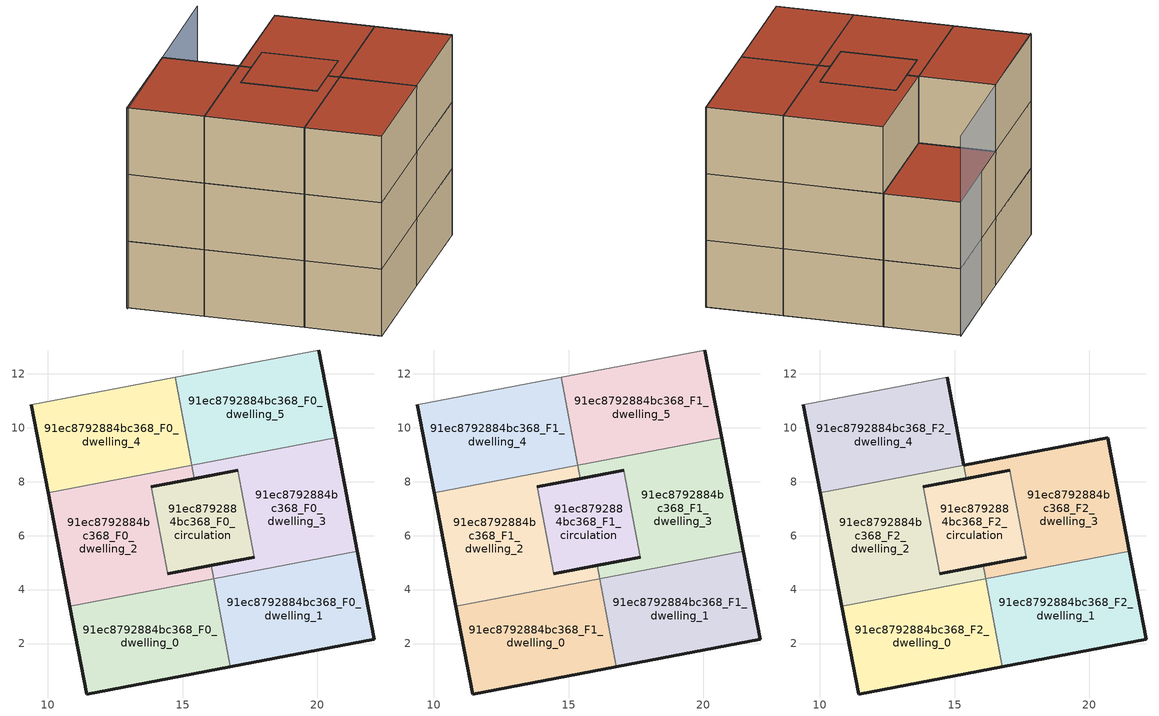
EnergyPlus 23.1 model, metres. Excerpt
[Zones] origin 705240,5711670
91ec8792884bc368_F0_dwelling_0
 floor ground (EU_floor_Construction): 16.77,1.14 16.15,4.4 10.82,3.38 11.44,0.13 z0
 wall outside (EU_wall_Construction): 16.77,1.14 11.44,0.13 10.82,3.38 z0:3
 wall to 91ec8792884bc368_F0_dwelling_1 (EU_wall_Construction): 16.15,4.4 16.77,1.14 z0:3
 wall to 91ec8792884bc368_F0_dwelling_2 (EU_wall_Construction): 10.82,3.38 16.15,4.4 z0:3
91ec8792884bc368_F0_dwelling_1
 floor ground (EU_floor_Construction): 22.1,2.16 21.48,5.41 16.15,4.4 16.77,1.14 z0
 wall outside (EU_wall_Construction): 21.48,5.41 22.1,2.16 16.77,1.14 z0:3
 wall to 91ec8792884bc368_F0_dwelling_3 (EU_wall_Construction): 16.15,4.4 21.48,5.41 z0:3
91ec8792884bc368_F0_dwelling_2
 floor ground (EU_floor_Construction): 16.15,4.4 16.06,4.9 14.46,4.59 13.84,7.81 15.44,8.11 15.35,8.61 10.02,7.6 10.82,3.38 z0
 wall outside (EU_wall_Construction): 15.44,8.11 13.84,7.81 / 14.46,4.59 16.06,4.9 / 10.82,3.38 10.02,7.6 z0:3
 wall to 91ec8792884bc368_F0_circulation (EU_wall_Construction): 13.84,7.81 14.46,4.59 z0:3
 wall to 91ec8792884bc368_F0_dwelling_3 (EU_wall_Construction): 16.06,4.9 16.15,4.4 / 15.35,8.61 15.44,8.11 z0:3
 wall to 91ec8792884bc368_F0_dwelling_4 (EU_wall_Construction): 10.02,7.6 15.35,8.61 z0:3
91ec8792884bc368_F0_dwelling_3
 floor ground (EU_floor_Construction): 21.48,5.41 20.67,9.63 15.35,8.61 15.44,8.11 17.04,8.42 17.65,5.2 16.06,4.9 16.15,4.4 z0
 wall outside (EU_wall_Construction): 16.06,4.9 17.65,5.2 / 17.04,8.42 15.44,8.11 / 20.67,9.63 21.48,5.41 z0:3
 wall to 91ec8792884bc368_F0_circulation (EU_wall_Construction): 17.65,5.2 17.04,8.42 z0:3
 wall to 91ec8792884bc368_F0_dwelling_5 (EU_wall_Construction): 15.35,8.61 20.67,9.63 z0:3
91ec8792884bc368_F0_dwelling_4
 floor ground (EU_floor_Construction): 15.35,8.61 14.73,11.87 9.4,10.85 10.02,7.6 z0
 wall outside (EU_wall_Construction): 10.02,7.6 9.4,10.85 z0:3
 wall adiabatic (EU_wall_Construction): 9.4,10.85 14.73,11.87 z0:3
 wall to 91ec8792884bc368_F0_dwelling_5 (EU_wall_Construction): 14.73,11.87 15.35,8.61 z0:3
91ec8792884bc368_F0_dwelling_5
 floor ground (EU_floor_Construction): 20.67,9.63 20.05,12.88 14.73,11.87 15.35,8.61 z0
 wall outside (EU_wall_Construction): 20.05,12.88 20.67,9.63 z0:3
 wall adiabatic (EU_wall_Construction): 14.73,11.87 20.05,12.88 z0:3
91ec8792884bc368_F0_circulation
 floor ground (EU_floor_Construction): 17.65,5.2 17.04,8.42 13.84,7.81 14.46,4.59 z0
 wall outside (EU_wall_Construction): 17.65,5.2 14.46,4.59 / 13.84,7.81 17.04,8.42 z0:3
91ec8792884bc368_F1_dwelling_0
 floor to 91ec8792884bc368_F0_dwelling_0 (EU_floor_Construction): 16.77,1.14 16.15,4.4 10.82,3.38 11.44,0.13 z3
 wall outside (EU_wall_Construction): 16.77,1.14 11.44,0.13 10.82,3.38 z3:6
 wall to 91ec8792884bc368_F1_dwelling_1 (EU_wall_Construction): 16.15,4.4 16.77,1.14 z3:6
 wall to 91ec8792884bc368_F1_dwelling_2 (EU_wall_Construction): 10.82,3.38 16.15,4.4 z3:6
91ec8792884bc368_F1_dwelling_1
 floor to 91ec8792884bc368_F0_dwelling_1 (EU_floor_Construction): 22.1,2.16 21.48,5.41 16.15,4.4 16.77,1.14 z3
 wall outside (EU_wall_Construction): 21.48,5.41 22.1,2.16 16.77,1.14 z3:6
 wall to 91ec8792884bc368_F1_dwelling_3 (EU_wall_Construction): 16.15,4.4 21.48,5.41 z3:6
91ec8792884bc368_F1_dwelling_2
 floor to 91ec8792884bc368_F0_dwelling_2 (EU_floor_Construction): 16.15,4.4 16.06,4.9 14.46,4.59 13.84,7.81 15.44,8.11 15.35,8.61 10.02,7.6 10.82,3.38 z3
 wall outside (EU_wall_Construction): 15.44,8.11 13.84,7.81 / 14.46,4.59 16.06,4.9 / 10.82,3.38 10.02,7.6 z3:6
 wall to 91ec8792884bc368_F1_circulation (EU_wall_Construction): 13.84,7.81 14.46,4.59 z3:6
 wall to 91ec8792884bc368_F1_dwelling_3 (EU_wall_Construction): 16.06,4.9 16.15,4.4 / 15.35,8.61 15.44,8.11 z3:6
 wall to 91ec8792884bc368_F1_dwelling_4 (EU_wall_Construction): 10.02,7.6 15.35,8.61 z3:6
91ec8792884bc368_F1_dwelling_3
 floor to 91ec8792884bc368_F0_dwelling_3 (EU_floor_Construction): 21.48,5.41 20.67,9.63 15.35,8.61 15.44,8.11 17.04,8.42 17.65,5.2 16.06,4.9 16.15,4.4 z3
 wall outside (EU_wall_Construction): 16.06,4.9 17.65,5.2 / 17.04,8.42 15.44,8.11 / 20.67,9.63 21.48,5.41 z3:6
 wall to 91ec8792884bc368_F1_circulation (EU_wall_Construction): 17.65,5.2 17.04,8.42 z3:6
 wall to 91ec8792884bc368_F1_dwelling_5 (EU_wall_Construction): 15.35,8.61 20.67,9.63 z3:6
91ec8792884bc368_F1_dwelling_4
 floor to 91ec8792884bc368_F0_dwelling_4 (EU_floor_Construction): 15.35,8.61 14.73,11.87 9.4,10.85 10.02,7.6 z3
 wall outside (EU_wall_Construction): 10.02,7.6 9.4,10.85 z3:6
 wall adiabatic (EU_wall_Construction): 9.4,10.85 14.73,11.87 z3:6
 wall to 91ec8792884bc368_F1_dwelling_5 (EU_wall_Construction): 14.73,11.87 15.35,8.61 z3:6
91ec8792884bc368_F1_dwelling_5
 floor to 91ec8792884bc368_F0_dwelling_5 (EU_floor_Construction): 20.67,9.63 20.05,12.88 14.73,11.87 15.35,8.61 z3
 wall outside (EU_wall_Construction): 20.05,12.88 20.67,9.63 z3:6
 wall adiabatic (EU_wall_Construction): 14.73,11.87 20.05,12.88 z3:6
 roof outside (EU_roof_Construction): 20.05,12.88 20.67,9.63 15.35,8.61 14.73,11.87 z6
91ec8792884bc368_F1_circulation
 floor to 91ec8792884bc368_F0_circulation (EU_floor_Construction): 17.65,5.2 17.04,8.42 13.84,7.81 14.46,4.59 z3
 wall outside (EU_wall_Construction): 17.65,5.2 14.46,4.59 / 13.84,7.81 17.04,8.42 z3:6
91ec8792884bc368_F2_dwelling_0
 floor to 91ec8792884bc368_F1_dwelling_0 (EU_floor_Construction): 16.77,1.14 16.15,4.4 10.82,3.38 11.44,0.13 z6
 wall outside (EU_wall_Construction): 16.77,1.14 11.44,0.13 10.82,3.38 z6:9
 wall to 91ec8792884bc368_F2_dwelling_1 (EU_wall_Construction): 16.15,4.4 16.77,1.14 z6:9
 wall to 91ec8792884bc368_F2_dwelling_2 (EU_wall_Construction): 10.82,3.38 16.15,4.4 z6:9
 roof outside (EU_roof_Construction): 16.15,4.4 16.77,1.14 11.44,0.13 10.82,3.38 z9
91ec8792884bc368_F2_dwelling_1
 floor to 91ec8792884bc368_F1_dwelling_1 (EU_floor_Construction): 22.1,2.16 21.48,5.41 16.15,4.4 16.77,1.14 z6
 wall outside (EU_wall_Construction): 21.48,5.41 22.1,2.16 16.77,1.14 z6:9
 wall to 91ec8792884bc368_F2_dwelling_3 (EU_wall_Construction): 16.15,4.4 21.48,5.41 z6:9
 roof outside (EU_roof_Construction): 21.48,5.41 22.1,2.16 16.77,1.14 16.15,4.4 z9
91ec8792884bc368_F2_dwelling_2
 floor to 91ec8792884bc368_F1_dwelling_2 (EU_floor_Construction): 16.15,4.4 16.06,4.9 14.46,4.59 13.84,7.81 15.44,8.11 15.35,8.61 10.02,7.6 10.82,3.38 z6
 wall outside (EU_wall_Construction): 15.44,8.11 13.84,7.81 / 14.46,4.59 16.06,4.9 / 10.82,3.38 10.02,7.6 z6:9
 wall to 91ec8792884bc368_F2_circulation (EU_wall_Construction): 13.84,7.81 14.46,4.59 z6:9
 wall to 91ec8792884bc368_F2_dwelling_3 (EU_wall_Construction): 16.06,4.9 16.15,4.4 / 15.35,8.61 15.44,8.11 z6:9
 wall to 91ec8792884bc368_F2_dwelling_4 (EU_wall_Construction): 10.02,7.6 15.35,8.61 z6:9
 roof outside (EU_roof_Construction): 15.35,8.61 15.44,8.11 13.84,7.81 14.46,4.59 16.06,4.9 16.15,4.4 10.82,3.38 10.02,7.6 z9
91ec8792884bc368_F2_dwelling_3
 floor to 91ec8792884bc368_F1_dwelling_3 (EU_floor_Construction): 21.48,5.41 20.67,9.63 15.35,8.61 15.44,8.11 17.04,8.42 17.65,5.2 16.06,4.9 16.15,4.4 z6
 wall outside (EU_wall_Construction): 16.06,4.9 17.65,5.2 / 17.04,8.42 15.44,8.11 / 15.35,8.61 20.67,9.63 21.48,5.41 z6:9
 wall to 91ec8792884bc368_F2_circulation (EU_wall_Construction): 17.65,5.2 17.04,8.42 z6:9
 roof outside (EU_roof_Construction): 20.67,9.63 21.48,5.41 16.15,4.4 16.06,4.9 17.65,5.2 17.04,8.42 15.44,8.11 15.35,8.61 z9
91ec8792884bc368_F2_dwelling_4
 floor to 91ec8792884bc368_F1_dwelling_4 (EU_floor_Construction): 15.35,8.61 14.73,11.87 9.4,10.85 10.02,7.6 z6
 wall outside (EU_wall_Construction): 10.02,7.6 9.4,10.85 / 14.73,11.87 15.35,8.61 z6:9
 wall adiabatic (EU_wall_Construction): 9.4,10.85 14.73,11.87 z6:9
 roof outside (EU_roof_Construction): 14.73,11.87 15.35,8.61 10.02,7.6 9.4,10.85 z9
91ec8792884bc368_F2_circulation
 floor to 91ec8792884bc368_F1_circulation (EU_floor_Construction): 17.65,5.2 17.04,8.42 13.84,7.81 14.46,4.59 z6
 wall outside (EU_wall_Construction): 17.65,5.2 14.46,4.59 / 13.84,7.81 17.04,8.42 z6:9
 roof outside (EU_roof_Construction): 17.04,8.42 17.65,5.2 14.46,4.59 13.84,7.81 z9
shading: 20.12,12.92 9.3,10.78 z0:9
[Building]
EU S2 Campaign: North Axis=0; Terrain=City; Solar Distribution=FullExterior
[Site:Location]
London: Latitude=51.5; Longitude=-0.5; Time Zone=0; Elevation=25
[SizingPeriod:WeatherFileDays]
AnnualSizingPeriod: Begin Month=1; Begin Day of Month=1; End Month=12; End Day of Month=31; Day of Week for Start Day=Monday; Use Weather File Daylight Saving Period=No; Use Weather File Rain and Snow Indicators=No
[MATERIAL]
EU_InternalMass_Material: Roughness=MediumRough; Thickness=0.1; Conductivity=1; Density=1800; Specific Heat=900; Thermal Absorptance=0.9; Solar Absorptance=0.7; Visible Absorptance=0.7
[MATERIAL:NOMASS] Roughness=MediumRough; Thermal Absorptance=0.9; Solar Absorptance=0.7; Visible Absorptance=0.7
Name | Thermal Resistance
EU_wall_NoMass | 1.04674
EU_roof_NoMass | 4.32442
EU_floor_NoMass | 2.04616
[CONSTRUCTION]
EU_wall_Construction: EU_wall_NoMass
EU_roof_Construction: EU_roof_NoMass
EU_floor_Construction: EU_floor_NoMass
EU_InternalMass_Construction: EU_InternalMass_Material
[ZONE] Type=1; Multiplier=1; Ceiling Height=autocalculate; Floor Area=autocalculate; Part of Total Floor Area=Yes
Name | Volume
91ec8792884bc368_F0_dwelling_0 | 53.8667
91ec8792884bc368_F1_dwelling_0; 91ec8792884bc368_F2_dwelling_0 | 53.866
91ec8792884bc368_F0_dwelling_1; 91ec8792884bc368_F1_dwelling_1; 91ec8792884bc368_F2_dwelling_1; 91ec8792884bc368_F0_dwelling_3 | 53.8682
91ec8792884bc368_F0_dwelling_2 | 53.8594
91ec8792884bc368_F1_dwelling_2; 91ec8792884bc368_F2_dwelling_2 | 53.8586
91ec8792884bc368_F1_dwelling_3; 91ec8792884bc368_F2_dwelling_3 | 53.8696
91ec8792884bc368_F0_dwelling_4; 91ec8792884bc368_F1_dwelling_4; 91ec8792884bc368_F2_dwelling_4 | 53.8652
91ec8792884bc368_F0_dwelling_5; 91ec8792884bc368_F1_dwelling_5 | 53.8674
91ec8792884bc368_F0_circulation | 31.9614
91ec8792884bc368_F1_circulation; 91ec8792884bc368_F2_circulation | 31.9622
[INTERNALMASS] Construction=EU_InternalMass_Construction
Name | Zone or ZoneList | Surface Area
91ec8792884bc368_F0_dwelling_0_EU_InternalMass | 91ec8792884bc368_F0_dwelling_0 | 17.9551
91ec8792884bc368_F0_dwelling_1_EU_InternalMass | 91ec8792884bc368_F0_dwelling_1 | 17.9551
91ec8792884bc368_F0_dwelling_2_EU_InternalMass | 91ec8792884bc368_F0_dwelling_2 | 17.9551
91ec8792884bc368_F0_dwelling_3_EU_InternalMass | 91ec8792884bc368_F0_dwelling_3 | 17.9551
91ec8792884bc368_F0_dwelling_4_EU_InternalMass | 91ec8792884bc368_F0_dwelling_4 | 17.9551
91ec8792884bc368_F0_dwelling_5_EU_InternalMass | 91ec8792884bc368_F0_dwelling_5 | 17.9551
91ec8792884bc368_F1_dwelling_0_EU_InternalMass | 91ec8792884bc368_F1_dwelling_0 | 17.9551
91ec8792884bc368_F1_dwelling_1_EU_InternalMass | 91ec8792884bc368_F1_dwelling_1 | 17.9551
91ec8792884bc368_F1_dwelling_2_EU_InternalMass | 91ec8792884bc368_F1_dwelling_2 | 17.9551
91ec8792884bc368_F1_dwelling_3_EU_InternalMass | 91ec8792884bc368_F1_dwelling_3 | 17.9551
91ec8792884bc368_F1_dwelling_4_EU_InternalMass | 91ec8792884bc368_F1_dwelling_4 | 17.9551
91ec8792884bc368_F1_dwelling_5_EU_InternalMass | 91ec8792884bc368_F1_dwelling_5 | 17.9551
91ec8792884bc368_F2_dwelling_0_EU_InternalMass | 91ec8792884bc368_F2_dwelling_0 | 17.9551
91ec8792884bc368_F2_dwelling_1_EU_InternalMass | 91ec8792884bc368_F2_dwelling_1 | 17.9551
91ec8792884bc368_F2_dwelling_2_EU_InternalMass | 91ec8792884bc368_F2_dwelling_2 | 35.9103
91ec8792884bc368_F2_dwelling_3_EU_InternalMass | 91ec8792884bc368_F2_dwelling_3 | 17.9551
91ec8792884bc368_F2_dwelling_4_EU_InternalMass | 91ec8792884bc368_F2_dwelling_4 | 17.9551
[OTHEREQUIPMENT] Fuel Type=Electricity; Design Level Calculation Method=Watts/Area; Power per Zone Floor Area=1; Fraction Latent=0; Fraction Radiant=0; Fraction Lost=0; Carbon Dioxide Generation Rate=0; EndUse Subcategory=EU_Step8_InternalGains
Name | Zone or ZoneList or Space or SpaceList | Schedule
EU_Step8_InternalGain_91ec8792884bc368_F0_dwelling_0_f000 | 91ec8792884bc368_F0_dwelling_0 | EU_Step8_GainSchedule_91ec8792884bc368_F0_dwelling_0_f000
EU_Step8_InternalGain_91ec8792884bc368_F0_dwelling_1_f000 | 91ec8792884bc368_F0_dwelling_1 | EU_Step8_GainSchedule_91ec8792884bc368_F0_dwelling_1_f000
EU_Step8_InternalGain_91ec8792884bc368_F0_dwelling_2_f000 | 91ec8792884bc368_F0_dwelling_2 | EU_Step8_GainSchedule_91ec8792884bc368_F0_dwelling_2_f000
EU_Step8_InternalGain_91ec8792884bc368_F0_dwelling_3_f000 | 91ec8792884bc368_F0_dwelling_3 | EU_Step8_GainSchedule_91ec8792884bc368_F0_dwelling_3_f000
EU_Step8_InternalGain_91ec8792884bc368_F0_dwelling_4_f000 | 91ec8792884bc368_F0_dwelling_4 | EU_Step8_GainSchedule_91ec8792884bc368_F0_dwelling_4_f000
EU_Step8_InternalGain_91ec8792884bc368_F0_dwelling_5_f000 | 91ec8792884bc368_F0_dwelling_5 | EU_Step8_GainSchedule_91ec8792884bc368_F0_dwelling_5_f000
EU_Step8_InternalGain_91ec8792884bc368_F1_dwelling_0_f000 | 91ec8792884bc368_F1_dwelling_0 | EU_Step8_GainSchedule_91ec8792884bc368_F1_dwelling_0_f000
EU_Step8_InternalGain_91ec8792884bc368_F1_dwelling_1_f000 | 91ec8792884bc368_F1_dwelling_1 | EU_Step8_GainSchedule_91ec8792884bc368_F1_dwelling_1_f000
EU_Step8_InternalGain_91ec8792884bc368_F1_dwelling_2_f000 | 91ec8792884bc368_F1_dwelling_2 | EU_Step8_GainSchedule_91ec8792884bc368_F1_dwelling_2_f000
EU_Step8_InternalGain_91ec8792884bc368_F1_dwelling_3_f000 | 91ec8792884bc368_F1_dwelling_3 | EU_Step8_GainSchedule_91ec8792884bc368_F1_dwelling_3_f000
EU_Step8_InternalGain_91ec8792884bc368_F1_dwelling_4_f000 | 91ec8792884bc368_F1_dwelling_4 | EU_Step8_GainSchedule_91ec8792884bc368_F1_dwelling_4_f000
EU_Step8_InternalGain_91ec8792884bc368_F1_dwelling_5_f000 | 91ec8792884bc368_F1_dwelling_5 | EU_Step8_GainSchedule_91ec8792884bc368_F1_dwelling_5_f000
EU_Step8_InternalGain_91ec8792884bc368_F2_dwelling_0_f000 | 91ec8792884bc368_F2_dwelling_0 | EU_Step8_GainSchedule_91ec8792884bc368_F2_dwelling_0_f000
EU_Step8_InternalGain_91ec8792884bc368_F2_dwelling_1_f000 | 91ec8792884bc368_F2_dwelling_1 | EU_Step8_GainSchedule_91ec8792884bc368_F2_dwelling_1_f000
EU_Step8_InternalGain_91ec8792884bc368_F2_dwelling_2_f000 | 91ec8792884bc368_F2_dwelling_2 | EU_Step8_GainSchedule_91ec8792884bc368_F2_dwelling_2_f000
EU_Step8_InternalGain_91ec8792884bc368_F2_dwelling_3_f000 | 91ec8792884bc368_F2_dwelling_3 | EU_Step8_GainSchedule_91ec8792884bc368_F2_dwelling_3_f000
EU_Step8_InternalGain_91ec8792884bc368_F2_dwelling_4_f000 | 91ec8792884bc368_F2_dwelling_4 | EU_Step8_GainSchedule_91ec8792884bc368_F2_dwelling_4_f000
[ZONEINFILTRATION:DESIGNFLOWRATE] Schedule=EU_AlwaysOn; Design Flow Rate Calculation Method=Flow/Area; Flow Rate per Floor Area=0.0005; Constant Term Coefficient=1; Temperature Term Coefficient=0; Velocity Term Coefficient=0; Velocity Squared Term Coefficient=0
Name | Zone or ZoneList or Space or SpaceList
EU_Circulation_Infiltration_91ec8792884bc368_F0_circulation | 91ec8792884bc368_F0_circulation
EU_Circulation_Infiltration_91ec8792884bc368_F1_circulation | 91ec8792884bc368_F1_circulation
EU_Circulation_Infiltration_91ec8792884bc368_F2_circulation | 91ec8792884bc368_F2_circulation
[ZONEVENTILATION:DESIGNFLOWRATE] Schedule=EU_AlwaysOn; Design Flow Rate Calculation Method=AirChanges/Hour; Air Changes per Hour=0.488719; Ventilation Type=Natural; Fan Pressure Rise=0; Fan Total Efficiency=1; Constant Term Coefficient=1; Temperature Term Coefficient=0; Velocity Term Coefficient=0; Velocity Squared Term Coefficient=0; Minimum Indoor Temperature=-100; Maximum Indoor Temperature=100; Delta Temperature=-100; Minimum Outdoor Temperature=-100; Maximum Outdoor Temperature=100; Maximum Wind Speed=40
Name | Zone or ZoneList or Space or SpaceList
EU_ConstantAir_91ec8792884bc368_F0_dwelling_0 | 91ec8792884bc368_F0_dwelling_0
EU_ConstantAir_91ec8792884bc368_F0_dwelling_1 | 91ec8792884bc368_F0_dwelling_1
EU_ConstantAir_91ec8792884bc368_F0_dwelling_2 | 91ec8792884bc368_F0_dwelling_2
EU_ConstantAir_91ec8792884bc368_F0_dwelling_3 | 91ec8792884bc368_F0_dwelling_3
EU_ConstantAir_91ec8792884bc368_F0_dwelling_4 | 91ec8792884bc368_F0_dwelling_4
EU_ConstantAir_91ec8792884bc368_F0_dwelling_5 | 91ec8792884bc368_F0_dwelling_5
EU_ConstantAir_91ec8792884bc368_F1_dwelling_0 | 91ec8792884bc368_F1_dwelling_0
EU_ConstantAir_91ec8792884bc368_F1_dwelling_1 | 91ec8792884bc368_F1_dwelling_1
EU_ConstantAir_91ec8792884bc368_F1_dwelling_2 | 91ec8792884bc368_F1_dwelling_2
EU_ConstantAir_91ec8792884bc368_F1_dwelling_3 | 91ec8792884bc368_F1_dwelling_3
EU_ConstantAir_91ec8792884bc368_F1_dwelling_4 | 91ec8792884bc368_F1_dwelling_4
EU_ConstantAir_91ec8792884bc368_F1_dwelling_5 | 91ec8792884bc368_F1_dwelling_5
EU_ConstantAir_91ec8792884bc368_F2_dwelling_0 | 91ec8792884bc368_F2_dwelling_0
EU_ConstantAir_91ec8792884bc368_F2_dwelling_1 | 91ec8792884bc368_F2_dwelling_1
EU_ConstantAir_91ec8792884bc368_F2_dwelling_2 | 91ec8792884bc368_F2_dwelling_2
EU_ConstantAir_91ec8792884bc368_F2_dwelling_3 | 91ec8792884bc368_F2_dwelling_3
EU_ConstantAir_91ec8792884bc368_F2_dwelling_4 | 91ec8792884bc368_F2_dwelling_4
[HVACTEMPLATE:THERMOSTAT] Constant Heating Setpoint=20; Constant Cooling Setpoint=50
EU_HeatOnly_91ec8792884bc368_F0_dwelling_0; EU_HeatOnly_91ec8792884bc368_F0_dwelling_1; EU_HeatOnly_91ec8792884bc368_F0_dwelling_2; EU_HeatOnly_91ec8792884bc368_F0_dwelling_3; EU_HeatOnly_91ec8792884bc368_F0_dwelling_4; EU_HeatOnly_91ec8792884bc368_F0_dwelling_5; EU_HeatOnly_91ec8792884bc368_F1_dwelling_0; EU_HeatOnly_91ec8792884bc368_F1_dwelling_1; EU_HeatOnly_91ec8792884bc368_F1_dwelling_2; EU_HeatOnly_91ec8792884bc368_F1_dwelling_3; EU_HeatOnly_91ec8792884bc368_F1_dwelling_4; EU_HeatOnly_91ec8792884bc368_F1_dwelling_5; EU_HeatOnly_91ec8792884bc368_F2_dwelling_0; EU_HeatOnly_91ec8792884bc368_F2_dwelling_1; EU_HeatOnly_91ec8792884bc368_F2_dwelling_2; EU_HeatOnly_91ec8792884bc368_F2_dwelling_3; EU_HeatOnly_91ec8792884bc368_F2_dwelling_4
[HVACTEMPLATE:ZONE:IDEALLOADSAIRSYSTEM] System Availability Schedule=EU_AlwaysOn; Maximum Heating Supply Air Temperature=50; Minimum Cooling Supply Air Temperature=13; Maximum Heating Supply Air Humidity Ratio=0.0156; Minimum Cooling Supply Air Humidity Ratio=0.0077; Heating Limit=NoLimit; Cooling Limit=NoLimit; Heating Availability Schedule=EU_AlwaysOn; Cooling Availability Schedule=EU_CoolingOff; Dehumidification Control Type=ConstantSensibleHeatRatio; Cooling Sensible Heat Ratio=0.7; Dehumidification Setpoint=60; Humidification Control Type=None; Humidification Setpoint=30; Outdoor Air Method=None; Outdoor Air Flow Rate per Person=0.00944; Outdoor Air Flow Rate per Zone Floor Area=0; Outdoor Air Flow Rate per Zone=0; Demand Controlled Ventilation Type=None; Outdoor Air Economizer Type=NoEconomizer; Heat Recovery Type=None; Sensible Heat Recovery Effectiveness=0.7; Latent Heat Recovery Effectiveness=0.65
Name | Template Thermostat
91ec8792884bc368_F0_dwelling_0 | EU_HeatOnly_91ec8792884bc368_F0_dwelling_0
91ec8792884bc368_F0_dwelling_1 | EU_HeatOnly_91ec8792884bc368_F0_dwelling_1
91ec8792884bc368_F0_dwelling_2 | EU_HeatOnly_91ec8792884bc368_F0_dwelling_2
91ec8792884bc368_F0_dwelling_3 | EU_HeatOnly_91ec8792884bc368_F0_dwelling_3
91ec8792884bc368_F0_dwelling_4 | EU_HeatOnly_91ec8792884bc368_F0_dwelling_4
91ec8792884bc368_F0_dwelling_5 | EU_HeatOnly_91ec8792884bc368_F0_dwelling_5
91ec8792884bc368_F1_dwelling_0 | EU_HeatOnly_91ec8792884bc368_F1_dwelling_0
91ec8792884bc368_F1_dwelling_1 | EU_HeatOnly_91ec8792884bc368_F1_dwelling_1
91ec8792884bc368_F1_dwelling_2 | EU_HeatOnly_91ec8792884bc368_F1_dwelling_2
91ec8792884bc368_F1_dwelling_3 | EU_HeatOnly_91ec8792884bc368_F1_dwelling_3
91ec8792884bc368_F1_dwelling_4 | EU_HeatOnly_91ec8792884bc368_F1_dwelling_4
91ec8792884bc368_F1_dwelling_5 | EU_HeatOnly_91ec8792884bc368_F1_dwelling_5
91ec8792884bc368_F2_dwelling_0 | EU_HeatOnly_91ec8792884bc368_F2_dwelling_0
91ec8792884bc368_F2_dwelling_1 | EU_HeatOnly_91ec8792884bc368_F2_dwelling_1
91ec8792884bc368_F2_dwelling_2 | EU_HeatOnly_91ec8792884bc368_F2_dwelling_2
91ec8792884bc368_F2_dwelling_3 | EU_HeatOnly_91ec8792884bc368_F2_dwelling_3
91ec8792884bc368_F2_dwelling_4 | EU_HeatOnly_91ec8792884bc368_F2_dwelling_4
[SIZING:ZONE] Zone Cooling Design Supply Air Temperature Input Method=SupplyAirTemperature; Zone Cooling Design Supply Air Temperature=13; Zone Heating Design Supply Air Temperature Input Method=SupplyAirTemperature; Zone Heating Design Supply Air Temperature=50; Zone Cooling Design Supply Air Humidity Ratio=0.008; Zone Heating Design Supply Air Humidity Ratio=0.008; Cooling Design Air Flow Method=DesignDay; Cooling Design Air Flow Rate=0; Cooling Minimum Air Flow per Zone Floor Area=0.000762; Cooling Minimum Air Flow=0; Cooling Minimum Air Flow Fraction=0.2; Heating Design Air Flow Method=DesignDay; Heating Design Air Flow Rate=0; Heating Maximum Air Flow per Zone Floor Area=0.002032; Heating Maximum Air Flow=0.141576; Heating Maximum Air Flow Fraction=0.3; Account for Dedicated Outdoor Air System=No; Dedicated Outdoor Air System Control Strategy=NeutralSupplyAir; Dedicated Outdoor Air Low Setpoint Temperature for Design=autosize; Dedicated Outdoor Air High Setpoint Temperature for Design=autosize; Zone Load Sizing Method=Sensible Load Only No Latent Load; Zone Latent Cooling Design Supply Air Humidity Ratio Input Method=HumidityRatioDifference; Zone Cooling Design Supply Air Humidity Ratio Difference=0.005; Zone Latent Heating Design Supply Air Humidity Ratio Input Method=HumidityRatioDifference; Zone Humidification Design Supply Air Humidity Ratio Difference=0.005
91ec8792884bc368_F0_dwelling_0; 91ec8792884bc368_F0_dwelling_1; 91ec8792884bc368_F0_dwelling_2; 91ec8792884bc368_F0_dwelling_3; 91ec8792884bc368_F0_dwelling_4; 91ec8792884bc368_F0_dwelling_5; 91ec8792884bc368_F1_dwelling_0; 91ec8792884bc368_F1_dwelling_1; 91ec8792884bc368_F1_dwelling_2; 91ec8792884bc368_F1_dwelling_3; 91ec8792884bc368_F1_dwelling_4; 91ec8792884bc368_F1_dwelling_5; 91ec8792884bc368_F2_dwelling_0; 91ec8792884bc368_F2_dwelling_1; 91ec8792884bc368_F2_dwelling_2; 91ec8792884bc368_F2_dwelling_3; 91ec8792884bc368_F2_dwelling_4
[SCHEDULE:CONSTANT]
Name | Hourly Value
EU_AlwaysOn | 1
EU_CoolingOff | 0
[SCHEDULE:FILE] Column Number=1; Rows to Skip at Top=0; Number of Hours of Data=8760; Column Separator=Comma; Interpolate to Timestep=No; Minutes per Item=60; Adjust Schedule for Daylight Savings=Yes
Name | File
EU_Step8_GainSchedule_91ec8792884bc368_F0_dwelling_0_f000 | ../../schedules/91ec8792884bc368/91ec8792884bc368_F0_dwelling_0_f000_gain.csv
EU_Step8_GainSchedule_91ec8792884bc368_F0_dwelling_1_f000 | ../../schedules/91ec8792884bc368/91ec8792884bc368_F0_dwelling_1_f000_gain.csv
EU_Step8_GainSchedule_91ec8792884bc368_F0_dwelling_2_f000 | ../../schedules/91ec8792884bc368/91ec8792884bc368_F0_dwelling_2_f000_gain.csv
EU_Step8_GainSchedule_91ec8792884bc368_F0_dwelling_3_f000 | ../../schedules/91ec8792884bc368/91ec8792884bc368_F0_dwelling_3_f000_gain.csv
EU_Step8_GainSchedule_91ec8792884bc368_F0_dwelling_4_f000 | ../../schedules/91ec8792884bc368/91ec8792884bc368_F0_dwelling_4_f000_gain.csv
EU_Step8_GainSchedule_91ec8792884bc368_F0_dwelling_5_f000 | ../../schedules/91ec8792884bc368/91ec8792884bc368_F0_dwelling_5_f000_gain.csv
EU_Step8_GainSchedule_91ec8792884bc368_F1_dwelling_0_f000 | ../../schedules/91ec8792884bc368/91ec8792884bc368_F1_dwelling_0_f000_gain.csv
EU_Step8_GainSchedule_91ec8792884bc368_F1_dwelling_1_f000 | ../../schedules/91ec8792884bc368/91ec8792884bc368_F1_dwelling_1_f000_gain.csv
EU_Step8_GainSchedule_91ec8792884bc368_F1_dwelling_2_f000 | ../../schedules/91ec8792884bc368/91ec8792884bc368_F1_dwelling_2_f000_gain.csv
EU_Step8_GainSchedule_91ec8792884bc368_F1_dwelling_3_f000 | ../../schedules/91ec8792884bc368/91ec8792884bc368_F1_dwelling_3_f000_gain.csv
EU_Step8_GainSchedule_91ec8792884bc368_F1_dwelling_4_f000 | ../../schedules/91ec8792884bc368/91ec8792884bc368_F1_dwelling_4_f000_gain.csv
EU_Step8_GainSchedule_91ec8792884bc368_F1_dwelling_5_f000 | ../../schedules/91ec8792884bc368/91ec8792884bc368_F1_dwelling_5_f000_gain.csv
EU_Step8_GainSchedule_91ec8792884bc368_F2_dwelling_0_f000 | ../../schedules/91ec8792884bc368/91ec8792884bc368_F2_dwelling_0_f000_gain.csv
EU_Step8_GainSchedule_91ec8792884bc368_F2_dwelling_1_f000 | ../../schedules/91ec8792884bc368/91ec8792884bc368_F2_dwelling_1_f000_gain.csv
EU_Step8_GainSchedule_91ec8792884bc368_F2_dwelling_2_f000 | ../../schedules/91ec8792884bc368/91ec8792884bc368_F2_dwelling_2_f000_gain.csv
EU_Step8_GainSchedule_91ec8792884bc368_F2_dwelling_3_f000 | ../../schedules/91ec8792884bc368/91ec8792884bc368_F2_dwelling_3_f000_gain.csv
EU_Step8_GainSchedule_91ec8792884bc368_F2_dwelling_4_f000 | ../../schedules/91ec8792884bc368/91ec8792884bc368_F2_dwelling_4_f000_gain.csv
